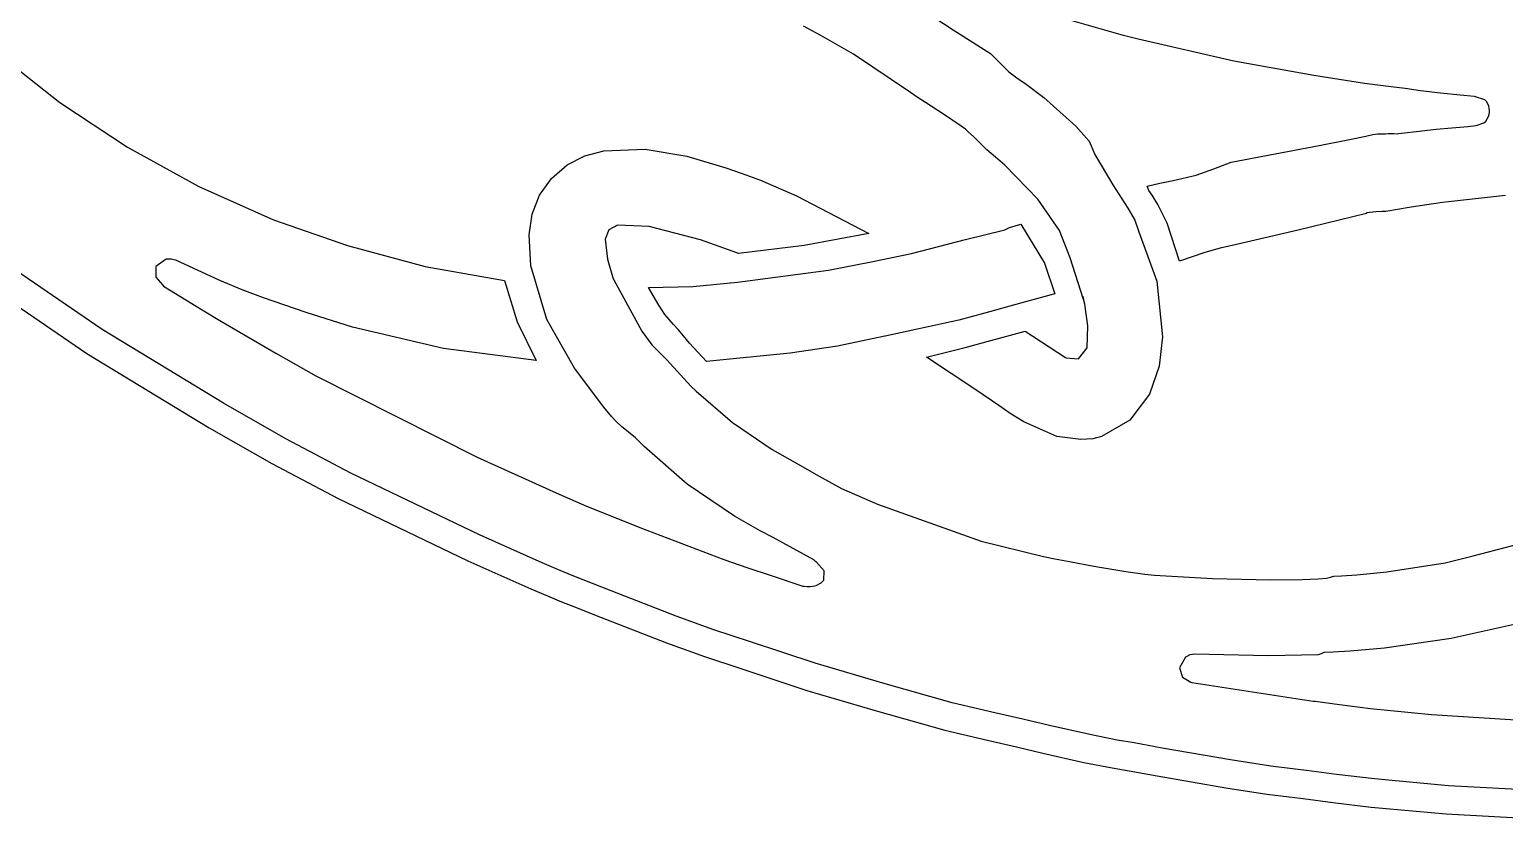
# Model space of a CAD drawing. Extents: x 0 to 238, y 0 to 238.
# Drawn here: x 52.1 to 111.5, y 0.1 to 32 of the extents above; entities that cross this region are included whole.
import ezdxf

# ---------------------------------------------------------------- set-up
doc = ezdxf.new("R2010")
doc.units = 0

msp = doc.modelspace()

# ---------------------------------------------------------------- linework, layer by layer
at = {"layer": 'Layer 1'}
for p, q in [((88.165379, 32.728235), (89.287809, 31.984016)), ((83.962833, 31.755341), (83.26288, 32.126745)), ((95.48753, 31.945127), (93.32555, 32.559708)), ((85.269073, 30.998314), (83.962833, 31.755341)), ((89.287809, 31.984016), (90.790269, 31.033811)), ((96.148536, 31.753631), (95.48753, 31.945127)), ((96.740948, 31.611795), (96.148536, 31.753631)), ((100.591898, 30.724926), (96.740948, 31.611795)), ((50.746579, 31.085804), (53.316642, 29.061981)), ((87.569993, 29.466074), (85.269073, 30.998314)), ((90.790269, 31.033811), (91.532739, 30.29363)), ((91.532739, 30.29363), (91.848283, 30.053484)), ((103.810218, 30.148214), (100.591898, 30.724926)), ((91.848283, 30.053484), (92.221505, 29.792652)), ((92.221505, 29.792652), (92.935205, 29.252459)), ((105.855498, 29.817374), (103.810218, 30.148214)), ((106.492044, 29.739145), (105.855498, 29.817374)), ((106.92874, 29.691706), (106.492044, 29.739145)), ((87.833989, 29.275182), (87.569993, 29.466074)), ((88.173725, 29.059429), (87.833989, 29.275182)), ((92.935205, 29.252459), (94.229115, 28.101119)), ((107.484026, 29.614219), (106.92874, 29.691706)), ((108.108513, 29.529858), (107.484026, 29.614219)), ((108.910952, 29.43283), (108.108513, 29.529858)), ((109.703285, 29.348132), (108.910952, 29.43283)), ((110.286737, 29.292534), (109.703285, 29.348132)), ((110.692437, 29.166059), (110.286737, 29.292534)), ((110.766286, 29.09558), (110.692437, 29.166059)), ((53.316642, 29.061981), (56.042977, 27.25417)), ((88.894904, 28.587291), (88.173725, 29.059429)), ((89.610286, 28.098765), (88.894904, 28.587291)), ((110.854904, 28.921266), (110.766286, 29.09558)), ((110.842774, 28.489892), (110.866427, 28.581665)), ((110.87532, 28.812647), (110.854904, 28.921266)), ((110.866427, 28.581665), (110.887786, 28.666498)), ((110.888528, 28.743246), (110.87532, 28.812647)), ((110.883945, 28.711307), (110.888528, 28.743246)), ((110.887786, 28.666498), (110.883945, 28.711307)), ((89.779142, 27.977951), (89.610286, 28.098765)), ((89.891466, 27.879441), (89.779142, 27.977951)), ((94.229115, 28.101119), (94.768441, 27.498262)), ((107.927341, 27.888669), (108.737259, 27.983002)), ((108.737259, 27.983002), (109.365384, 28.035964)), ((109.365384, 28.035964), (110.011365, 28.09573)), ((110.011365, 28.09573), (110.348056, 28.124164)), ((110.348056, 28.124164), (110.654436, 28.234603)), ((110.654436, 28.234603), (110.737787, 28.309109)), ((110.737787, 28.309109), (110.842774, 28.489892)), ((90.117526, 27.67737), (89.891466, 27.879441)), ((90.648419, 27.153752), (90.117526, 27.67737)), ((94.768441, 27.498262), (94.993426, 26.958337)), ((100.484317, 26.655523), (104.026997, 27.328058)), ((104.026997, 27.328058), (105.308717, 27.574604)), ((105.308717, 27.574604), (105.90295, 27.698316)), ((105.90295, 27.698316), (106.186084, 27.761655)), ((106.186084, 27.761655), (106.371112, 27.789146)), ((106.371112, 27.789146), (106.694474, 27.800938)), ((106.694474, 27.800938), (106.803228, 27.802758)), ((106.803228, 27.802758), (107.033871, 27.80188)), ((107.033871, 27.80188), (107.163848, 27.799321)), ((107.163848, 27.799321), (107.222068, 27.806599)), ((107.222068, 27.806599), (107.455466, 27.83409)), ((107.455466, 27.83409), (107.927341, 27.888669)), ((56.042977, 27.25417), (58.912335, 25.671954)), ((73.744839, 26.549516), (74.45322, 26.905404)), ((74.45322, 26.905404), (75.223633, 27.115701)), ((75.223633, 27.115701), (76.878268, 27.178824)), ((76.878268, 27.178824), (78.564161, 26.897494)), ((78.564161, 26.897494), (80.136729, 26.43032)), ((90.988626, 26.854515), (90.648419, 27.153752)), ((91.363061, 26.535737), (90.988626, 26.854515)), ((94.993426, 26.958337), (95.722623, 25.737537)), ((73.111212, 26.000484), (73.744839, 26.549516)), ((80.136729, 26.43032), (80.791402, 26.203718)), ((80.791402, 26.203718), (81.526393, 25.92786)), ((92.690071, 25.164267), (91.363061, 26.535737)), ((99.069182, 26.132579), (99.782947, 26.391724)), ((99.782947, 26.391724), (100.484317, 26.655523)), ((58.912335, 25.671954), (61.915705, 24.332154)), ((72.633164, 25.325904), (73.111212, 26.000484)), ((81.526393, 25.92786), (82.981143, 25.296972)), ((95.722623, 25.737537), (96.325277, 24.803382)), ((97.09209, 25.690153), (97.608632, 25.808139)), ((97.168905, 25.515771), (97.09209, 25.690153)), ((97.608632, 25.808139), (98.143234, 25.911568)), ((98.143234, 25.911568), (99.069182, 26.132579)), ((72.327927, 24.557517), (72.633164, 25.325904)), ((82.981143, 25.296972), (85.896983, 23.784602)), ((93.568315, 23.905727), (92.690071, 25.164267)), ((97.296591, 25.327377), (97.168905, 25.515771)), ((97.52899, 24.949101), (97.296591, 25.327377)), ((97.903216, 24.190325), (97.52899, 24.949101)), ((108.986841, 25.032527), (107.728301, 24.845132)), ((111.530201, 25.306229), (108.986841, 25.032527)), ((72.212729, 23.727066), (72.327927, 24.557517)), ((96.325277, 24.803382), (96.598711, 24.318643)), ((105.92869, 24.585984), (103.18083, 23.91359)), ((105.931924, 24.615028), (105.92869, 24.585984)), ((106.30407, 24.649591), (105.931924, 24.615028)), ((106.558634, 24.665562), (106.30407, 24.649591)), ((106.704579, 24.67075), (106.558634, 24.665562)), ((106.786246, 24.684564), (106.704579, 24.67075)), ((107.099905, 24.739479), (106.786246, 24.684564)), ((107.728301, 24.845132), (107.099905, 24.739479)), ((61.915705, 24.332154), (64.891115, 23.298794)), ((75.419589, 23.926501), (75.278157, 23.558463)), ((75.764646, 24.117263), (75.419589, 23.926501)), ((77.043601, 24.066558), (75.764646, 24.117263)), ((79.115966, 23.529702), (77.043601, 24.066558)), ((85.896983, 23.784602), (83.281532, 23.299387)), ((89.785183, 23.535717), (91.363513, 23.931717)), ((91.363513, 23.931717), (91.559389, 24.024286)), ((91.559389, 24.024286), (92.017173, 24.150558)), ((92.017173, 24.150558), (92.967979, 22.590758)), ((93.995509, 22.806477), (93.568315, 23.905727)), ((96.598711, 24.318643), (96.769656, 23.847716)), ((96.769656, 23.847716), (97.491642, 21.863886)), ((98.394155, 22.671155), (97.903216, 24.190325)), ((103.18083, 23.91359), (100.68962, 23.336675)), ((55.015171, 19.914383), (50.208691, 23.195833)), ((64.891115, 23.298794), (68.024844, 22.446915)), ((72.278696, 22.480386), (72.212729, 23.727066)), ((75.278157, 23.558463), (75.361901, 22.742994)), ((80.426796, 23.05689), (79.115966, 23.529702)), ((83.281532, 23.299387), (80.642013, 22.969294)), ((87.610943, 22.968304), (89.785183, 23.535717)), ((100.040202, 23.183383), (99.426835, 23.01655)), ((100.68962, 23.336675), (100.040202, 23.183383)), ((57.59969, 22.749441), (57.184152, 22.454448)), ((57.796644, 22.75261), (57.59969, 22.749441)), ((57.901961, 22.723502), (57.796644, 22.75261)), ((57.987669, 22.699781), (57.901961, 22.723502)), ((59.761399, 21.888785), (57.987669, 22.699781)), ((75.361901, 22.742994), (75.597542, 21.957833)), ((80.642013, 22.969294), (80.426796, 23.05689)), ((84.264603, 22.305873), (85.979983, 22.644539)), ((85.979983, 22.644539), (87.610943, 22.968304)), ((92.967979, 22.590758), (93.375296, 21.346098)), ((94.539946, 21.124177), (93.995509, 22.806477)), ((99.426835, 23.01655), (98.394155, 22.671155)), ((49.5394, 22.26816), (54.39514, 18.95309)), ((57.184152, 22.454448), (57.174963, 22.022862)), ((57.174963, 22.022862), (57.457651, 21.696614)), ((68.024844, 22.446915), (71.224245, 21.890334)), ((72.928168, 20.32285), (72.278696, 22.480386)), ((80.603863, 21.820259), (84.264603, 22.305873)), ((57.457651, 21.696614), (57.49215, 21.665214)), ((57.49215, 21.665214), (59.04151, 20.708541)), ((60.653119, 21.515899), (59.761399, 21.888785)), ((61.512225, 21.194897), (60.653119, 21.515899)), ((71.224245, 21.890334), (71.728609, 20.223355)), ((75.597542, 21.957833), (75.618565, 21.909658)), ((75.618565, 21.909658), (76.752045, 19.842408)), ((77.017453, 21.600058), (78.803113, 21.643653)), ((77.434473, 20.887236), (77.017453, 21.600058)), ((78.803113, 21.643653), (80.603863, 21.820259)), ((97.491642, 21.863886), (97.712111, 19.615656)), ((63.225925, 20.597902), (61.512225, 21.194897)), ((77.679809, 20.519876), (77.434473, 20.887236)), ((92.054569, 20.987086), (90.514179, 20.558343)), ((92.057332, 20.98749), (92.054569, 20.987086)), ((92.199572, 21.025697), (92.057332, 20.98749)), ((92.200176, 21.025494), (92.199572, 21.025697)), ((93.375296, 21.346098), (92.200176, 21.025494)), ((94.583005, 20.939756), (94.510581, 21.242405)), ((94.510581, 21.242405), (94.539946, 21.124177)), ((94.711223, 20.064075), (94.583005, 20.939756)), ((59.04151, 20.708541), (59.819692, 20.237885)), ((59.819692, 20.237885), (60.556771, 19.809006)), ((65.096895, 20.005354), (63.225925, 20.597902)), ((71.728609, 20.223355), (72.495245, 18.659554)), ((74.035656, 18.360646), (72.928168, 20.32285)), ((78.025743, 20.116061), (77.679809, 20.519876)), ((89.510339, 20.295826), (86.554609, 19.646746)), ((90.514179, 20.558343), (89.510339, 20.295826)), ((59.900761, 16.946593), (55.015171, 19.914383)), ((60.556771, 19.809006), (62.006401, 18.962094)), ((68.762633, 19.148636), (65.096895, 20.005354)), ((76.752045, 19.842408), (77.149188, 19.300059)), ((78.218653, 19.91493), (78.025743, 20.116061)), ((78.363791, 19.733405), (78.218653, 19.91493)), ((78.670171, 19.367191), (78.363791, 19.733405)), ((86.538174, 19.643386), (84.625094, 19.246243)), ((86.5439, 19.6446), (86.538174, 19.643386)), ((86.554609, 19.646746), (86.5439, 19.6446)), ((89.77127, 19.189538), (92.18647, 19.8525)), ((92.18647, 19.8525), (93.81439, 18.78673)), ((94.677606, 19.179696), (94.711223, 20.064075)), ((97.712111, 19.615656), (97.57871, 18.435713)), ((72.495245, 18.659554), (68.762633, 19.148636)), ((77.149188, 19.300059), (77.752517, 18.693832)), ((79.354424, 18.623844), (78.670171, 19.367191)), ((84.625094, 19.246243), (82.722464, 18.966476)), ((88.21046, 18.795697), (89.77127, 19.189538)), ((94.32918, 18.733836), (94.677606, 19.179696)), ((54.39514, 18.95309), (59.32493, 15.95821)), ((62.006401, 18.962094), (63.627861, 18.044096)), ((77.752517, 18.693832), (78.725094, 17.634872)), ((82.722464, 18.966476), (79.354424, 18.623844)), ((90.20507, 17.485407), (88.21046, 18.795697)), ((93.81439, 18.78673), (93.835413, 18.773861)), ((93.835413, 18.773861), (94.32918, 18.733836)), ((97.57871, 18.435713), (97.194155, 17.312246)), ((63.627861, 18.044096), (70.113951, 14.766826)), ((74.074738, 18.308762), (74.035656, 18.360646)), ((75.220078, 16.781712), (74.074738, 18.308762)), ((78.725094, 17.634872), (78.935592, 17.424306)), ((78.935592, 17.424306), (80.398769, 16.167469)), ((91.121651, 16.849736), (90.20507, 17.485407)), ((97.194155, 17.312246), (96.399214, 16.264991)), ((62.406861, 15.514343), (59.900761, 16.946593)), ((75.545731, 16.40148), (75.220078, 16.781712)), ((91.58631, 16.527385), (91.121651, 16.849736)), ((75.714048, 16.212072), (75.545731, 16.40148)), ((75.92421, 16.00629), (75.714048, 16.212072)), ((80.398769, 16.167469), (81.995292, 15.085046)), ((92.126765, 16.197084), (91.58631, 16.527385)), ((93.458302, 15.603786), (92.126765, 16.197084)), ((96.399214, 16.264991), (95.262065, 15.605016)), ((59.32493, 15.95821), (61.85549, 14.51215)), ((65.036271, 14.120843), (62.406861, 15.514343)), ((76.493308, 15.551269), (75.92421, 16.00629)), ((76.838703, 15.200617), (76.493308, 15.551269)), ((94.430585, 15.479958), (93.458302, 15.603786)), ((94.911954, 15.508931), (94.430585, 15.479958)), ((95.262065, 15.605016), (94.911954, 15.508931)), ((78.569725, 13.682114), (76.838703, 15.200617)), ((81.995292, 15.085046), (83.014292, 14.508266)), ((61.85549, 14.51215), (64.51555, 13.10234)), ((70.113951, 14.766826), (73.298511, 13.331006)), ((83.014292, 14.508266), (83.883776, 14.01039)), ((70.208971, 11.636513), (65.036271, 14.120843)), ((80.474983, 12.388947), (78.569725, 13.682114)), ((83.883776, 14.01039), (84.787016, 13.512511)), ((64.51555, 13.10234), (69.73642, 10.59483)), ((73.298511, 13.331006), (74.08606, 12.988439)), ((84.787016, 13.512511), (86.244056, 12.879738)), ((74.08606, 12.988439), (74.515006, 12.803479)), ((74.515006, 12.803479), (75.160515, 12.537324)), ((75.160515, 12.537324), (76.671065, 11.941206)), ((86.244056, 12.879738), (90.411766, 11.385968)), ((76.671065, 11.941206), (80.058035, 10.649376)), ((81.508543, 11.804485), (80.474983, 12.388947)), ((72.735491, 10.516973), (70.208971, 11.636513)), ((82.031622, 11.534828), (81.508543, 11.804485)), ((82.428765, 11.321567), (82.031622, 11.534828)), ((83.668975, 10.629499), (82.428765, 11.321567)), ((90.411766, 11.385968), (92.928446, 10.774754)), ((110.233209, 10.794217), (112.074929, 11.286435)), ((92.928446, 10.774754), (93.381043, 10.681903)), ((109.104239, 10.521325), (110.233209, 10.794217)), ((69.73642, 10.59483), (72.28019, 9.46761)), ((73.395284, 10.232355), (72.735491, 10.516973)), ((73.947336, 10.000566), (73.395284, 10.232355)), ((80.058035, 10.649376), (81.018482, 10.315225)), ((81.018482, 10.315225), (81.915121, 10.021579)), ((83.738847, 10.56953), (83.668975, 10.629499)), ((83.782916, 10.541903), (83.738847, 10.56953)), ((84.085961, 10.195515), (83.782916, 10.541903)), ((84.074271, 9.81931), (84.085961, 10.195515)), ((93.381043, 10.681903), (93.969278, 10.565873)), ((93.969278, 10.565873), (94.944821, 10.386978)), ((94.944821, 10.386978), (96.241361, 10.166777)), ((96.241361, 10.166777), (97.010043, 10.060989)), ((105.537559, 10.037596), (106.745299, 10.156728)), ((106.745299, 10.156728), (109.104239, 10.521325)), ((74.388613, 9.828072), (73.947336, 10.000566)), ((75.513063, 9.383491), (74.388613, 9.828072)), ((81.915121, 10.021579), (83.234771, 9.574912)), ((83.234771, 9.574912), (83.292787, 9.569722)), ((83.292787, 9.569722), (83.406122, 9.557795)), ((83.406122, 9.557795), (83.524915, 9.558673)), ((83.524915, 9.558673), (83.711156, 9.582188)), ((83.711156, 9.582188), (83.773146, 9.603354)), ((83.773146, 9.603354), (83.966327, 9.712108)), ((83.966327, 9.712108), (84.074271, 9.81931)), ((97.010043, 10.060989), (97.395191, 10.018404)), ((97.395191, 10.018404), (97.627654, 10.004254)), ((97.627654, 10.004254), (99.724684, 9.885326)), ((99.724684, 9.885326), (102.077894, 9.827245)), ((102.077894, 9.827245), (103.339674, 9.847999)), ((103.339674, 9.847999), (103.988282, 9.875894)), ((103.988282, 9.875894), (104.317102, 9.895085)), ((104.317102, 9.895085), (104.48131, 9.935245)), ((104.48131, 9.935245), (104.620248, 9.975741)), ((104.620248, 9.975741), (104.927023, 9.993866)), ((104.927023, 9.993866), (105.537559, 10.037596)), ((72.28019, 9.46761), (72.946183, 9.180367)), ((72.946183, 9.180367), (73.517908, 8.940289)), ((73.517908, 8.940289), (73.97031, 8.763412)), ((78.138013, 8.365571), (75.513063, 9.383491)), ((73.97031, 8.763412), (75.09153, 8.320182)), ((75.09153, 8.320182), (77.73764, 7.294102)), ((79.649033, 7.819988), (78.138013, 8.365571)), ((81.126633, 7.329655), (79.649033, 7.819988)), ((111.879256, 8.03644), (109.341339, 7.472805)), ((77.73764, 7.294102), (79.27339, 6.739558)), ((83.731043, 6.47102), (81.126633, 7.329655)), ((109.341339, 7.472805), (106.656339, 7.077954)), ((79.27339, 6.739558), (80.77227, 6.242082)), ((98.641774, 6.715375), (98.40412, 6.289798)), ((98.689614, 6.744418), (98.641774, 6.715375)), ((98.815282, 6.803442), (98.689614, 6.744418)), ((98.92208, 6.818535), (98.815282, 6.803442)), ((99.001455, 6.829855), (98.92208, 6.818535)), ((101.976925, 6.765305), (99.001455, 6.829855)), ((103.984815, 6.80351), (101.976925, 6.765305)), ((104.09916, 6.85061), (103.984815, 6.80351)), ((104.156027, 6.874192), (104.09916, 6.85061)), ((104.214851, 6.897775), (104.156027, 6.874192)), ((104.568738, 6.913407), (104.214851, 6.897775)), ((105.271189, 6.95532), (104.568738, 6.913407)), ((106.656339, 7.077954), (105.271189, 6.95532)), ((80.77227, 6.242082), (83.39319, 5.37826)), ((86.457543, 5.668446), (83.731043, 6.47102)), ((98.40412, 6.289798), (98.517196, 5.914617)), ((83.39319, 5.37826), (86.14341, 4.56861)), ((89.243813, 4.881371), (86.457543, 5.668446)), ((98.517196, 5.914617), (98.85079, 5.709042)), ((98.85079, 5.709042), (98.897013, 5.690979)), ((98.897013, 5.690979), (103.781793, 4.94635)), ((90.967553, 4.47257), (89.243813, 4.881371)), ((103.781793, 4.94635), (103.862178, 4.937929)), ((103.862178, 4.937929), (104.839942, 4.804178)), ((104.839942, 4.804178), (106.088042, 4.652625)), ((86.14341, 4.56861), (88.95737, 3.773989)), ((92.087493, 4.215042), (90.967553, 4.47257)), ((93.170163, 3.965126), (92.087493, 4.215042)), ((106.088042, 4.652625), (108.545022, 4.408099)), ((108.545022, 4.408099), (113.469082, 4.100438)), ((88.95737, 3.773989), (90.71864, 3.356159)), ((94.786963, 3.593922), (93.170163, 3.965126)), ((95.885883, 3.378237), (94.786963, 3.593922)), ((90.71864, 3.356159), (91.83076, 3.100313)), ((91.83076, 3.100313), (92.90292, 2.852957)), ((96.569868, 3.260119), (95.885883, 3.378237)), ((97.705978, 3.056764), (96.569868, 3.260119)), ((100.455528, 2.574991), (97.705978, 3.056764)), ((92.90292, 2.852957), (94.5491, 2.475087)), ((94.5491, 2.475087), (95.68413, 2.252324)), ((102.074418, 2.33134), (100.455528, 2.574991)), ((95.68413, 2.252324), (96.372963, 2.133331)), ((96.372963, 2.133331), (97.501593, 1.93139)), ((97.501593, 1.93139), (100.271753, 1.445968)), ((102.948079, 2.219354), (102.074418, 2.33134)), ((103.517516, 2.154533), (102.948079, 2.219354)), ((104.719726, 1.992617), (103.517516, 2.154533)), ((106.247926, 1.81217), (104.719726, 1.992617)), ((109.228996, 1.539278), (106.247926, 1.81217)), ((100.271753, 1.445968), (101.918883, 1.198143)), ((101.918883, 1.198143), (102.811269, 1.083798)), ((114.884146, 1.239163), (109.228996, 1.539278)), ((102.811269, 1.083798), (103.272222, 1.030297)), ((103.272222, 1.030297), (103.376593, 1.019178)), ((103.376593, 1.019178), (103.376661, 1.019313)), ((103.376661, 1.019313), (104.575711, 0.857936)), ((104.575711, 0.857936), (106.124861, 0.674997)), ((106.124861, 0.674997), (109.141841, 0.398803)), ((109.141841, 0.398803), (114.844821, 0.096061))]:
    msp.add_line(p, q, dxfattribs=at)

doc.saveas('drawing.dxf')
